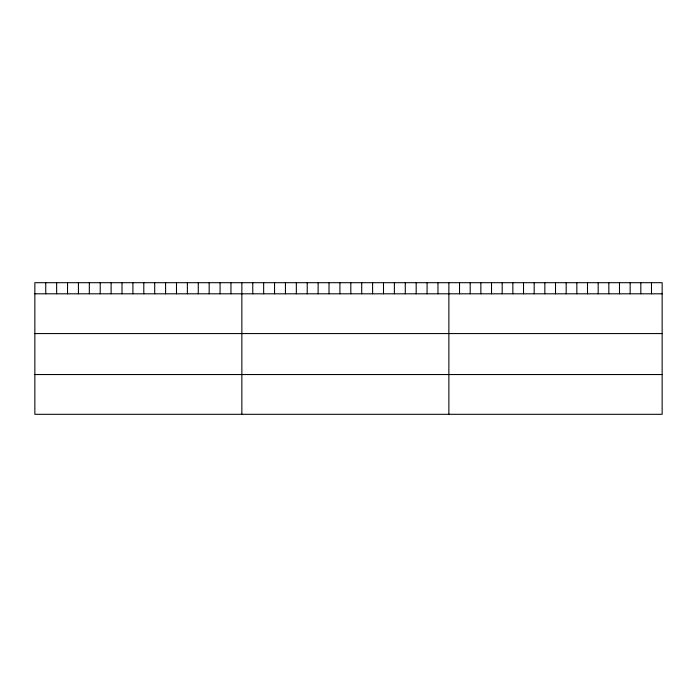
<?xml version="1.0" encoding="UTF-8"?>
<svg xmlns="http://www.w3.org/2000/svg" width="697" height="697" viewBox="0 0 697 697"><rect width="100%" height="100%" fill="white"/><g stroke="black" fill="none" stroke-linecap="round" stroke-linejoin="round"><path stroke-width="1.05" d="M662.15 293.803L662.15 414.306L34.85 414.306L34.85 282.694L662.15 282.694L662.15 293.803L34.85 293.803M34.85 333.567L662.15 333.567M34.85 374.542L662.15 374.542M651.486 282.694L651.486 293.803M640.822 282.694L640.822 293.803M630.158 282.694L630.158 293.803M619.494 282.694L619.494 293.803M608.829 282.694L608.829 293.803M598.165 282.694L598.165 293.803M587.501 282.694L587.501 293.803M576.837 282.694L576.837 293.803M566.173 282.694L566.173 293.803M555.509 282.694L555.509 293.803M544.845 282.694L544.845 293.803M534.181 282.694L534.181 293.803M523.517 282.694L523.517 293.803M512.853 282.694L512.853 293.803M502.188 282.694L502.188 293.803M491.524 282.694L491.524 293.803M480.86 282.694L480.86 293.803M470.196 282.694L470.196 293.803M459.532 282.694L459.532 293.803M448.868 282.694L448.868 414.306M437.969 282.694L437.969 293.803M427.078 282.694L427.078 293.803M416.179 282.694L416.179 293.803M405.288 282.694L405.288 293.803M394.389 282.694L394.389 293.803M383.498 282.694L383.498 293.803M372.599 282.694L372.599 293.803M361.708 282.694L361.708 293.803M350.809 282.694L350.809 293.803M339.918 282.694L339.918 293.803M329.019 282.694L329.019 293.803M318.128 282.694L318.128 293.803M307.229 282.694L307.229 293.803M296.338 282.694L296.338 293.803M285.439 282.694L285.439 293.803M274.548 282.694L274.548 293.803M263.649 282.694L263.649 293.803M252.758 282.694L252.758 293.803M241.859 282.694L241.859 414.306M230.96 282.694L230.96 293.803M220.069 282.694L220.069 293.803M209.17 282.694L209.17 293.803M198.279 282.694L198.279 293.803M187.38 282.694L187.38 293.803M176.489 282.694L176.489 293.803M165.59 282.694L165.59 293.803M154.699 282.694L154.699 293.803M143.8 282.694L143.8 293.803M132.909 282.694L132.909 293.803M122.01 282.694L122.01 293.803M111.119 282.694L111.119 293.803M100.22 282.694L100.22 293.803M89.329 282.694L89.329 293.803M78.43 282.694L78.43 293.803M67.539 282.694L67.539 293.803M56.64 282.694L56.64 293.803M45.749 282.694L45.749 293.803"/></g></svg>
